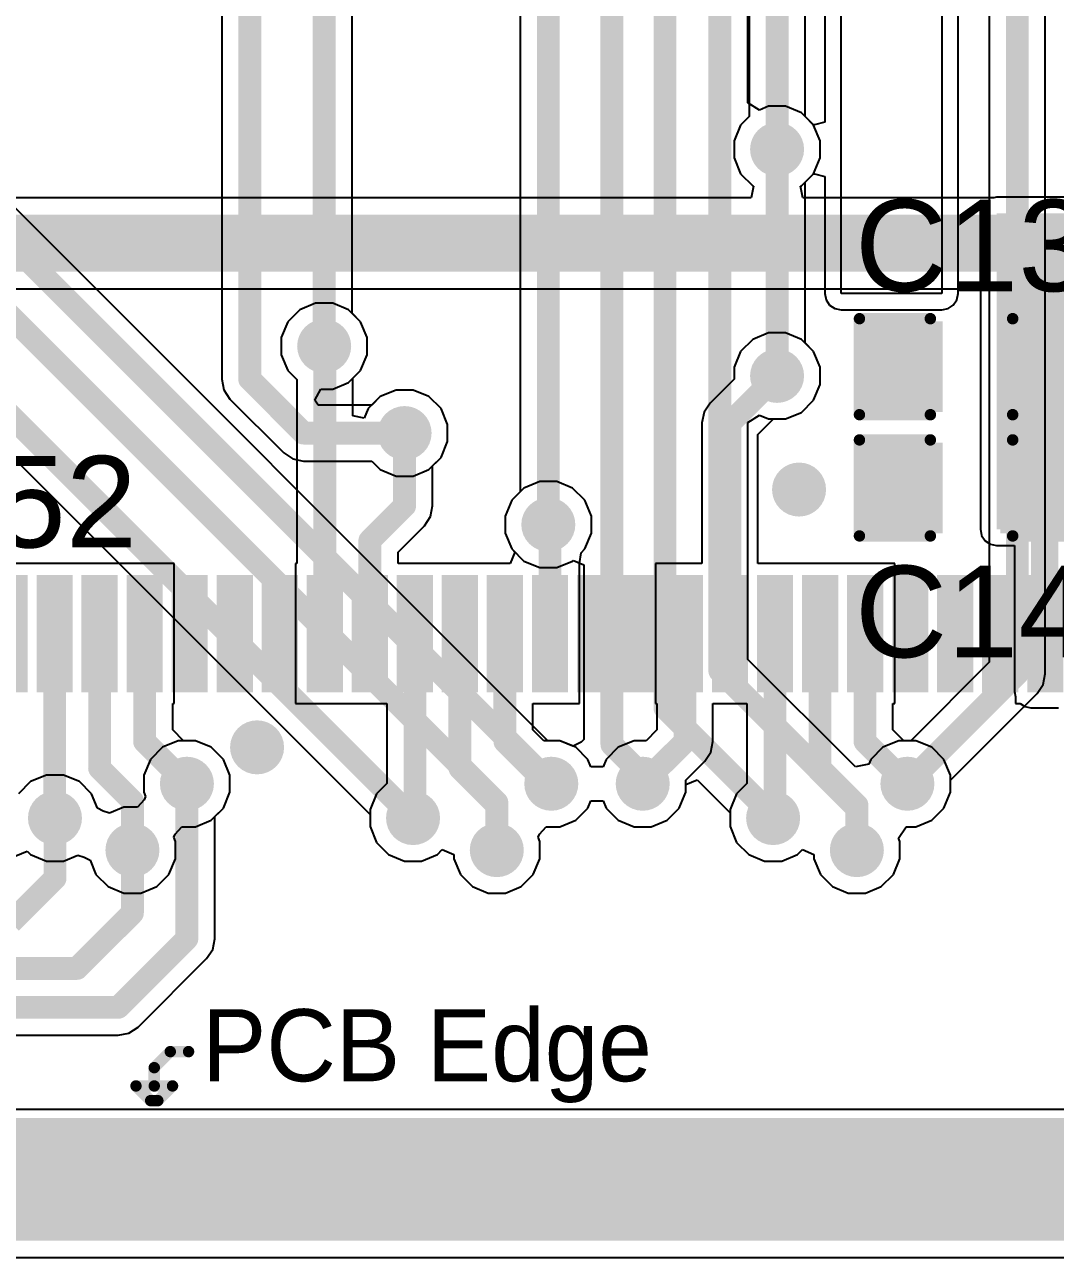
# Model space of a CAD drawing. Header units: millimetres. Extents: x -3 to 175, y -4 to 177.
# Drawn here: x 104.09 to 115.54, y 142.44 to 156.12 of the extents above; entities that cross this region are included whole.
import ezdxf

# ---------------------------------------------------------------- set-up
doc = ezdxf.new("R2010")
doc.units = ezdxf.units.MM
for name, color, linetype in [('BottomLayer', 5, 'Continuous'), ('TopLayer', 1, 'Continuous'), ('TopOverlay', 2, 'Continuous'), ('TopPaste', 8, 'Continuous'), ('TopSolder', 216, 'Continuous'), ('ViaHoleLayer', 16, 'Continuous')]:
    doc.layers.add(name, color=color, linetype=linetype)
doc.styles.add('Arial', font='', dxfattribs={"height": 0.2})
doc.styles.get('Arial').set_extended_font_data('Arial')

# ---------------------------------------------------------------- blocks, each defined once
blk = doc.blocks.new('AFC07_S40ECA_00_4')
at = {"layer": 'TopLayer'}
for points in [[(-2.602, 0.718), (-2.902, 0.718), (-2.902, 1.918), (-2.602, 1.918)], [(-2.103, 0.718), (-2.403, 0.718), (-2.403, 1.918), (-2.103, 1.918)], [(-1.603, 0.718), (-1.903, 0.718), (-1.903, 1.918), (-1.603, 1.918)], [(-1.102, 0.718), (-1.402, 0.718), (-1.402, 1.918), (-1.102, 1.918)], [(-0.602, 0.718), (-0.902, 0.718), (-0.902, 1.918), (-0.602, 1.918)], [(-0.102, 0.718), (-0.402, 0.718), (-0.402, 1.918), (-0.102, 1.918)], [(0.399, 0.718), (0.099, 0.718), (0.099, 1.918), (0.399, 1.918)], [(0.898, 0.718), (0.598, 0.718), (0.598, 1.918), (0.898, 1.918)], [(1.397, 0.718), (1.097, 0.718), (1.097, 1.918), (1.397, 1.918)], [(1.897, 0.718), (1.597, 0.718), (1.597, 1.918), (1.897, 1.918)], [(2.398, 0.718), (2.098, 0.718), (2.098, 1.918), (2.398, 1.918)], [(2.898, 0.718), (2.598, 0.718), (2.598, 1.918), (2.898, 1.918)], [(3.399, 0.718), (3.099, 0.718), (3.099, 1.918), (3.399, 1.918)], [(3.899, 0.718), (3.599, 0.718), (3.599, 1.918), (3.899, 1.918)], [(4.397, 0.718), (4.097, 0.718), (4.097, 1.918), (4.397, 1.918)], [(4.897, 0.718), (4.597, 0.718), (4.597, 1.918), (4.897, 1.918)], [(5.398, 0.718), (5.098, 0.718), (5.098, 1.918), (5.398, 1.918)], [(5.898, 0.718), (5.598, 0.718), (5.598, 1.918), (5.898, 1.918)], [(6.398, 0.718), (6.098, 0.718), (6.098, 1.918), (6.398, 1.918)], [(6.899, 0.718), (6.599, 0.718), (6.599, 1.918), (6.899, 1.918)], [(7.398, 0.718), (7.098, 0.718), (7.098, 1.918), (7.398, 1.918)], [(7.897, 0.718), (7.597, 0.718), (7.597, 1.918), (7.897, 1.918)], [(8.397, 0.718), (8.097, 0.718), (8.097, 1.918), (8.397, 1.918)]]:
    blk.add_hatch(color=1, dxfattribs=at).paths.add_polyline_path(points)
at = {"layer": 'TopPaste'}
for points in [[(-2.602, 0.718), (-2.902, 0.718), (-2.902, 1.918), (-2.602, 1.918)], [(-2.103, 0.718), (-2.403, 0.718), (-2.403, 1.918), (-2.103, 1.918)], [(-1.603, 0.718), (-1.903, 0.718), (-1.903, 1.918), (-1.603, 1.918)], [(-1.102, 0.718), (-1.402, 0.718), (-1.402, 1.918), (-1.102, 1.918)], [(-0.602, 0.718), (-0.902, 0.718), (-0.902, 1.918), (-0.602, 1.918)], [(-0.102, 0.718), (-0.402, 0.718), (-0.402, 1.918), (-0.102, 1.918)], [(0.399, 0.718), (0.099, 0.718), (0.099, 1.918), (0.399, 1.918)], [(0.898, 0.718), (0.598, 0.718), (0.598, 1.918), (0.898, 1.918)], [(1.397, 0.718), (1.097, 0.718), (1.097, 1.918), (1.397, 1.918)], [(1.897, 0.718), (1.597, 0.718), (1.597, 1.918), (1.897, 1.918)], [(2.398, 0.718), (2.098, 0.718), (2.098, 1.918), (2.398, 1.918)], [(2.898, 0.718), (2.598, 0.718), (2.598, 1.918), (2.898, 1.918)], [(3.399, 0.718), (3.099, 0.718), (3.099, 1.918), (3.399, 1.918)], [(3.899, 0.718), (3.599, 0.718), (3.599, 1.918), (3.899, 1.918)], [(4.397, 0.718), (4.097, 0.718), (4.097, 1.918), (4.397, 1.918)], [(4.897, 0.718), (4.597, 0.718), (4.597, 1.918), (4.897, 1.918)], [(5.398, 0.718), (5.098, 0.718), (5.098, 1.918), (5.398, 1.918)], [(5.898, 0.718), (5.598, 0.718), (5.598, 1.918), (5.898, 1.918)], [(6.398, 0.718), (6.098, 0.718), (6.098, 1.918), (6.398, 1.918)], [(6.899, 0.718), (6.599, 0.718), (6.599, 1.918), (6.899, 1.918)], [(7.398, 0.718), (7.098, 0.718), (7.098, 1.918), (7.398, 1.918)], [(7.897, 0.718), (7.597, 0.718), (7.597, 1.918), (7.897, 1.918)], [(8.397, 0.718), (8.097, 0.718), (8.097, 1.918), (8.397, 1.918)]]:
    blk.add_hatch(color=8, dxfattribs=at).paths.add_polyline_path(points)
at = {"layer": 'TopSolder'}
for points in [[(-3.05, 0.667), (-3.452, 0.667), (-3.452, 1.969), (-3.05, 1.969)], [(-2.551, 0.667), (-2.953, 0.667), (-2.953, 1.969), (-2.551, 1.969)], [(-2.052, 0.667), (-2.454, 0.667), (-2.454, 1.969), (-2.052, 1.969)], [(-1.552, 0.667), (-1.953, 0.667), (-1.953, 1.969), (-1.552, 1.969)], [(-1.051, 0.667), (-1.453, 0.667), (-1.453, 1.969), (-1.051, 1.969)], [(-0.551, 0.667), (-0.953, 0.667), (-0.953, 1.969), (-0.551, 1.969)], [(-0.051, 0.667), (-0.452, 0.667), (-0.452, 1.969), (-0.051, 1.969)], [(0.45, 0.667), (0.048, 0.667), (0.048, 1.969), (0.45, 1.969)], [(0.949, 0.667), (0.547, 0.667), (0.547, 1.969), (0.949, 1.969)], [(1.448, 0.667), (1.046, 0.667), (1.046, 1.969), (1.448, 1.969)], [(1.948, 0.667), (1.547, 0.667), (1.547, 1.969), (1.948, 1.969)], [(2.449, 0.667), (2.047, 0.667), (2.047, 1.969), (2.449, 1.969)], [(2.949, 0.667), (2.547, 0.667), (2.547, 1.969), (2.949, 1.969)], [(3.449, 0.667), (3.048, 0.667), (3.048, 1.969), (3.449, 1.969)], [(3.95, 0.667), (3.548, 0.667), (3.548, 1.969), (3.95, 1.969)], [(4.448, 0.667), (4.046, 0.667), (4.046, 1.969), (4.448, 1.969)], [(4.948, 0.667), (4.546, 0.667), (4.546, 1.969), (4.948, 1.969)], [(5.448, 0.667), (5.047, 0.667), (5.047, 1.969), (5.448, 1.969)], [(5.949, 0.667), (5.547, 0.667), (5.547, 1.969), (5.949, 1.969)], [(6.449, 0.667), (6.048, 0.667), (6.048, 1.969), (6.449, 1.969)], [(6.95, 0.667), (6.548, 0.667), (6.548, 1.969), (6.95, 1.969)], [(7.449, 0.667), (7.047, 0.667), (7.047, 1.969), (7.449, 1.969)], [(7.948, 0.667), (7.546, 0.667), (7.546, 1.969), (7.948, 1.969)], [(8.448, 0.667), (8.047, 0.667), (8.047, 1.969), (8.448, 1.969)]]:
    blk.add_hatch(color=216, dxfattribs=at).paths.add_polyline_path(points)
at = {"layer": 'TopOverlay', "const_width": 0.127}
for points in [[(-1.646, -3.501), (-1.468, -3.323)], [(-1.468, -3.323), (-1.265, -3.323)], [(-1.646, -3.704), (-1.646, -3.501)], [(-1.849, -3.704), (-1.686, -3.867)], [(-1.849, -3.704), (-1.646, -3.704)], [(-1.646, -3.704), (-1.442, -3.704)], [(-1.606, -3.867), (-1.442, -3.704)], [(-1.686, -3.867), (-1.606, -3.867)], [(-12.848, -4.123), (12.873, -4.123)]]:
    blk.add_lwpolyline(points, dxfattribs=at)
at = {"layer": 'TopOverlay', "const_width": 0.0635}
for points in [[(-1.499, -3.323, 1), (-1.436, -3.323, 1)], [(-1.499, -3.323, 1), (-1.436, -3.323, 1)], [(-1.296, -3.323, 1), (-1.233, -3.323, 1)], [(-1.677, -3.501, 1), (-1.614, -3.501, 1)], [(-1.677, -3.501, 1), (-1.614, -3.501, 1)], [(-1.88, -3.704, 1), (-1.817, -3.704, 1)], [(-1.88, -3.704, 1), (-1.817, -3.704, 1)], [(-1.677, -3.704, 1), (-1.614, -3.704, 1)], [(-1.677, -3.704, 1), (-1.614, -3.704, 1)], [(-1.677, -3.704, 1), (-1.614, -3.704, 1)], [(-1.474, -3.704, 1), (-1.411, -3.704, 1)], [(-1.474, -3.704, 1), (-1.411, -3.704, 1)], [(-1.717, -3.867, 1), (-1.654, -3.867, 1)], [(-1.717, -3.867, 1), (-1.654, -3.867, 1)], [(-1.637, -3.867, 1), (-1.574, -3.867, 1)], [(-1.637, -3.867, 1), (-1.574, -3.867, 1)]]:
    blk.add_lwpolyline(points, format="xyb", close=True, dxfattribs=at)
at = {"layer": 'TopOverlay'}
blk.add_text('PCB Edge', height=0.8, rotation=360, dxfattribs=at).set_placement((-1.115, -3.652))
blk = doc.blocks.new('C___0603_161')
at = {"layer": 'TopLayer'}
for points in [[(-0.381, 0.445), (-0.381, -0.445), (-1.143, -0.445), (-1.143, 0.445)], [(1.143, 0.445), (1.143, -0.445), (0.381, -0.445), (0.381, 0.445)]]:
    blk.add_hatch(color=1, dxfattribs=at).paths.add_polyline_path(points)
at = {"layer": 'TopPaste'}
for points in [[(-0.381, 0.445), (-0.381, -0.445), (-1.143, -0.445), (-1.143, 0.445)], [(1.143, 0.445), (1.143, -0.445), (0.381, -0.445), (0.381, 0.445)]]:
    blk.add_hatch(color=8, dxfattribs=at).paths.add_polyline_path(points)
at = {"layer": 'TopSolder'}
for points in [[(-0.321, 0.504), (-0.321, -0.504), (-1.203, -0.504), (-1.203, 0.504)], [(1.203, 0.504), (1.203, -0.504), (0.321, -0.504), (0.321, 0.504)]]:
    blk.add_hatch(color=216, dxfattribs=at).paths.add_polyline_path(points)
at = {"layer": 'TopOverlay', "const_width": 0.127}
for points in [[(-1.245, 0.533), (-0.457, 0.533)], [(-1.245, -0.533), (-1.245, 0.533)], [(0.457, 0.533), (1.245, 0.533)], [(1.245, -0.533), (1.245, 0.533)], [(-1.245, -0.533), (-0.457, -0.533)], [(0.457, -0.533), (1.245, -0.533)]]:
    blk.add_lwpolyline(points, dxfattribs=at)
at = {"layer": 'TopOverlay', "const_width": 0.0635}
for points in [[(-1.276, 0.533, 1), (-1.213, 0.533, 1)], [(-1.276, 0.533, 1), (-1.213, 0.533, 1)], [(-0.489, 0.533, 1), (-0.425, 0.533, 1)], [(0.425, 0.533, 1), (0.489, 0.533, 1)], [(1.213, 0.533, 1), (1.276, 0.533, 1)], [(1.213, 0.533, 1), (1.276, 0.533, 1)], [(-1.276, -0.533, 1), (-1.213, -0.533, 1)], [(-1.276, -0.533, 1), (-1.213, -0.533, 1)], [(-0.489, -0.533, 1), (-0.425, -0.533, 1)], [(0.425, -0.533, 1), (0.489, -0.533, 1)], [(1.213, -0.533, 1), (1.276, -0.533, 1)], [(1.213, -0.533, 1), (1.276, -0.533, 1)]]:
    blk.add_lwpolyline(points, format="xyb", close=True, dxfattribs=at)
blk = doc.blocks.new('C___0603_162')
at = {"layer": 'TopLayer'}
for points in [[(-0.381, 0.445), (-0.381, -0.445), (-1.143, -0.445), (-1.143, 0.445)], [(1.143, 0.445), (1.143, -0.445), (0.381, -0.445), (0.381, 0.445)]]:
    blk.add_hatch(color=1, dxfattribs=at).paths.add_polyline_path(points)
at = {"layer": 'TopPaste'}
for points in [[(-0.381, 0.445), (-0.381, -0.445), (-1.143, -0.445), (-1.143, 0.445)], [(1.143, 0.445), (1.143, -0.445), (0.381, -0.445), (0.381, 0.445)]]:
    blk.add_hatch(color=8, dxfattribs=at).paths.add_polyline_path(points)
at = {"layer": 'TopSolder'}
for points in [[(-0.321, 0.504), (-0.321, -0.504), (-1.203, -0.504), (-1.203, 0.504)], [(1.203, 0.504), (1.203, -0.504), (0.321, -0.504), (0.321, 0.504)]]:
    blk.add_hatch(color=216, dxfattribs=at).paths.add_polyline_path(points)
at = {"layer": 'TopOverlay', "const_width": 0.127}
for points in [[(-1.245, 0.533), (-0.457, 0.533)], [(-1.245, -0.533), (-1.245, 0.533)], [(0.457, 0.533), (1.245, 0.533)], [(1.245, -0.533), (1.245, 0.533)], [(-1.245, -0.533), (-0.457, -0.533)], [(0.457, -0.533), (1.245, -0.533)]]:
    blk.add_lwpolyline(points, dxfattribs=at)
at = {"layer": 'TopOverlay', "const_width": 0.0635}
for points in [[(-1.276, 0.533, 1), (-1.213, 0.533, 1)], [(-1.276, 0.533, 1), (-1.213, 0.533, 1)], [(-0.489, 0.533, 1), (-0.425, 0.533, 1)], [(0.425, 0.533, 1), (0.489, 0.533, 1)], [(1.213, 0.533, 1), (1.276, 0.533, 1)], [(1.213, 0.533, 1), (1.276, 0.533, 1)], [(-1.276, -0.533, 1), (-1.213, -0.533, 1)], [(-1.276, -0.533, 1), (-1.213, -0.533, 1)], [(-0.489, -0.533, 1), (-0.425, -0.533, 1)], [(0.425, -0.533, 1), (0.489, -0.533, 1)], [(1.213, -0.533, 1), (1.276, -0.533, 1)], [(1.213, -0.533, 1), (1.276, -0.533, 1)]]:
    blk.add_lwpolyline(points, format="xyb", close=True, dxfattribs=at)

msp = doc.modelspace()

# ---------------------------------------------------------------- hatches: boundary and pattern name
at = {"layer": 'BottomLayer'}
h = msp.add_hatch(color=5, dxfattribs=at)
edge = h.paths.add_edge_path()
edge.add_arc((112.446, 154.737), 0.3, 0, 360)
h = msp.add_hatch(color=5, dxfattribs=at)
edge = h.paths.add_edge_path()
edge.add_arc((113.767, 153.695), 0.3, 0, 360)
h = msp.add_hatch(color=5, dxfattribs=at)
edge = h.paths.add_edge_path()
edge.add_arc((107.417, 152.552), 0.3, 0, 360)
h = msp.add_hatch(color=5, dxfattribs=at)
edge = h.paths.add_edge_path()
edge.add_arc((112.446, 152.222), 0.3, 0, 360)
h = msp.add_hatch(color=5, dxfattribs=at)
edge = h.paths.add_edge_path()
edge.add_arc((108.31, 151.587), 0.3, 0, 360)
h = msp.add_hatch(color=5, dxfattribs=at)
edge = h.paths.add_edge_path()
edge.add_arc((112.69, 150.96), 0.3, 0, 360)
h = msp.add_hatch(color=5, dxfattribs=at)
edge = h.paths.add_edge_path()
edge.add_arc((109.906, 150.571), 0.3, 0, 360)
h = msp.add_hatch(color=5, dxfattribs=at)
edge = h.paths.add_edge_path()
edge.add_arc((106.672, 148.098), 0.3, 0, 360)
h = msp.add_hatch(color=5, dxfattribs=at)
edge = h.paths.add_edge_path()
edge.add_arc((105.893, 147.694), 0.3, 0, 360)
h = msp.add_hatch(color=5, dxfattribs=at)
edge = h.paths.add_edge_path()
edge.add_arc((109.939, 147.694), 0.3, 0, 360)
h = msp.add_hatch(color=5, dxfattribs=at)
edge = h.paths.add_edge_path()
edge.add_arc((110.954, 147.694), 0.3, 0, 360)
h = msp.add_hatch(color=5, dxfattribs=at)
edge = h.paths.add_edge_path()
edge.add_arc((113.893, 147.694), 0.3, 0, 360)
h = msp.add_hatch(color=5, dxfattribs=at)
edge = h.paths.add_edge_path()
edge.add_arc((104.428, 147.313), 0.3, 0, 360)
h = msp.add_hatch(color=5, dxfattribs=at)
edge = h.paths.add_edge_path()
edge.add_arc((108.404, 147.313), 0.3, 0, 360)
h = msp.add_hatch(color=5, dxfattribs=at)
edge = h.paths.add_edge_path()
edge.add_arc((112.402, 147.313), 0.3, 0, 360)
h = msp.add_hatch(color=5, dxfattribs=at)
edge = h.paths.add_edge_path()
edge.add_arc((105.288, 146.957), 0.3, 0, 360)
h = msp.add_hatch(color=5, dxfattribs=at)
edge = h.paths.add_edge_path()
edge.add_arc((109.334, 146.957), 0.3, 0, 360)
h = msp.add_hatch(color=5, dxfattribs=at)
edge = h.paths.add_edge_path()
edge.add_arc((113.332, 146.957), 0.3, 0, 360)
at = {"layer": 'TopLayer'}
h = msp.add_hatch(color=1, dxfattribs=at)
edge = h.paths.add_edge_path()
edge.add_arc((112.446, 154.737), 0.3, 0, 360)
h = msp.add_hatch(color=1, dxfattribs=at)
edge = h.paths.add_edge_path()
edge.add_arc((113.767, 153.695), 0.3, 0, 360)
for points in [[(114.884, 150.52), (115.9, 150.52), (115.9, 154.026), (114.884, 154.026)], [(115.265, 148.717), (115.57, 148.717), (115.57, 152.578), (115.265, 152.578)]]:
    msp.add_hatch(color=1, dxfattribs=at).paths.add_polyline_path(points)
h = msp.add_hatch(color=1, dxfattribs=at)
edge = h.paths.add_edge_path()
edge.add_arc((107.417, 152.552), 0.3, 0, 360)
h = msp.add_hatch(color=1, dxfattribs=at)
edge = h.paths.add_edge_path()
edge.add_arc((112.446, 152.222), 0.3, 0, 360)
h = msp.add_hatch(color=1, dxfattribs=at)
edge = h.paths.add_edge_path()
edge.add_arc((108.31, 151.587), 0.3, 0, 360)
h = msp.add_hatch(color=1, dxfattribs=at)
edge = h.paths.add_edge_path()
edge.add_arc((112.69, 150.96), 0.3, 0, 360)
h = msp.add_hatch(color=1, dxfattribs=at)
edge = h.paths.add_edge_path()
edge.add_arc((109.906, 150.571), 0.3, 0, 360)
h = msp.add_hatch(color=1, dxfattribs=at)
edge = h.paths.add_edge_path()
edge.add_arc((106.672, 148.098), 0.3, 0, 360)
h = msp.add_hatch(color=1, dxfattribs=at)
edge = h.paths.add_edge_path()
edge.add_arc((105.893, 147.694), 0.3, 0, 360)
h = msp.add_hatch(color=1, dxfattribs=at)
edge = h.paths.add_edge_path()
edge.add_arc((109.939, 147.694), 0.3, 0, 360)
h = msp.add_hatch(color=1, dxfattribs=at)
edge = h.paths.add_edge_path()
edge.add_arc((110.954, 147.694), 0.3, 0, 360)
h = msp.add_hatch(color=1, dxfattribs=at)
edge = h.paths.add_edge_path()
edge.add_arc((113.893, 147.694), 0.3, 0, 360)
h = msp.add_hatch(color=1, dxfattribs=at)
edge = h.paths.add_edge_path()
edge.add_arc((104.428, 147.313), 0.3, 0, 360)
h = msp.add_hatch(color=1, dxfattribs=at)
edge = h.paths.add_edge_path()
edge.add_arc((108.404, 147.313), 0.3, 0, 360)
h = msp.add_hatch(color=1, dxfattribs=at)
edge = h.paths.add_edge_path()
edge.add_arc((112.402, 147.313), 0.3, 0, 360)
h = msp.add_hatch(color=1, dxfattribs=at)
edge = h.paths.add_edge_path()
edge.add_arc((105.288, 146.957), 0.3, 0, 360)
h = msp.add_hatch(color=1, dxfattribs=at)
edge = h.paths.add_edge_path()
edge.add_arc((109.334, 146.957), 0.3, 0, 360)
h = msp.add_hatch(color=1, dxfattribs=at)
edge = h.paths.add_edge_path()
edge.add_arc((113.332, 146.957), 0.3, 0, 360)
at = {"layer": 'ViaHoleLayer'}
h = msp.add_hatch(color=16, dxfattribs=at)
edge = h.paths.add_edge_path()
edge.add_arc((112.446, 154.737), 0.15, 0, 360)
h = msp.add_hatch(color=16, dxfattribs=at)
edge = h.paths.add_edge_path()
edge.add_arc((113.767, 153.695), 0.15, 0, 360)
h = msp.add_hatch(color=16, dxfattribs=at)
edge = h.paths.add_edge_path()
edge.add_arc((107.417, 152.552), 0.15, 0, 360)
h = msp.add_hatch(color=16, dxfattribs=at)
edge = h.paths.add_edge_path()
edge.add_arc((112.446, 152.222), 0.15, 0, 360)
h = msp.add_hatch(color=16, dxfattribs=at)
edge = h.paths.add_edge_path()
edge.add_arc((108.31, 151.587), 0.15, 0, 360)
h = msp.add_hatch(color=16, dxfattribs=at)
edge = h.paths.add_edge_path()
edge.add_arc((112.69, 150.96), 0.15, 0, 360)
h = msp.add_hatch(color=16, dxfattribs=at)
edge = h.paths.add_edge_path()
edge.add_arc((109.906, 150.571), 0.15, 0, 360)
h = msp.add_hatch(color=16, dxfattribs=at)
edge = h.paths.add_edge_path()
edge.add_arc((106.672, 148.098), 0.15, 0, 360)
h = msp.add_hatch(color=16, dxfattribs=at)
edge = h.paths.add_edge_path()
edge.add_arc((105.893, 147.694), 0.15, 0, 360)
h = msp.add_hatch(color=16, dxfattribs=at)
edge = h.paths.add_edge_path()
edge.add_arc((109.939, 147.694), 0.15, 0, 360)
h = msp.add_hatch(color=16, dxfattribs=at)
edge = h.paths.add_edge_path()
edge.add_arc((110.954, 147.694), 0.15, 0, 360)
h = msp.add_hatch(color=16, dxfattribs=at)
edge = h.paths.add_edge_path()
edge.add_arc((113.893, 147.694), 0.15, 0, 360)
h = msp.add_hatch(color=16, dxfattribs=at)
edge = h.paths.add_edge_path()
edge.add_arc((104.428, 147.313), 0.15, 0, 360)
h = msp.add_hatch(color=16, dxfattribs=at)
edge = h.paths.add_edge_path()
edge.add_arc((108.404, 147.313), 0.15, 0, 360)
h = msp.add_hatch(color=16, dxfattribs=at)
edge = h.paths.add_edge_path()
edge.add_arc((112.402, 147.313), 0.15, 0, 360)
h = msp.add_hatch(color=16, dxfattribs=at)
edge = h.paths.add_edge_path()
edge.add_arc((105.288, 146.957), 0.15, 0, 360)
h = msp.add_hatch(color=16, dxfattribs=at)
edge = h.paths.add_edge_path()
edge.add_arc((109.334, 146.957), 0.15, 0, 360)
h = msp.add_hatch(color=16, dxfattribs=at)
edge = h.paths.add_edge_path()
edge.add_arc((113.332, 146.957), 0.15, 0, 360)

# ---------------------------------------------------------------- linework, layer by layer
at = {"layer": 'BottomLayer'}
for p, q in [((114.275, 174.092), (114.275, 153.137)), ((114.456, 153.137), (114.456, 174.092)), ((113.157, 153.137), (113.157, 172.364)), ((112.976, 172.183), (112.976, 155.038)), ((112.122, 155.254), (112.122, 165.1)), ((107.727, 152.917), (107.727, 163.846)), ((114.802, 163.008), (114.802, 149.043)), ((115.424, 148.914), (115.424, 163.008)), ((106.28, 162.919), (106.28, 152.185)), ((109.595, 156.658), (109.595, 150.936)), ((109.901, 148.171), (102.176, 155.896)), ((112.249, 155.172), (112.122, 155.254)), ((112.351, 155.215), (112.249, 155.172)), ((112.541, 155.215), (112.351, 155.215)), ((112.716, 155.142), (112.541, 155.215)), ((112.849, 155.01), (112.716, 155.142)), ((112.861, 155.01), (112.849, 155.01)), ((112.976, 155.038), (112.861, 155.01)), ((112.757, 154.372), (112.849, 154.464)), ((112.757, 152.587), (112.757, 154.372)), ((112.849, 154.464), (112.861, 154.464)), ((112.861, 154.464), (112.976, 154.436)), ((112.976, 154.436), (112.976, 153.137)), ((101.13, 154.147), (107.926, 147.351)), ((112.976, 153.137), (112.99, 153.067)), ((114.275, 153.137), (113.157, 153.137)), ((114.442, 153.067), (114.456, 153.137)), ((112.99, 153.067), (113.029, 153.008)), ((113.029, 153.008), (113.088, 152.969)), ((114.344, 152.969), (114.403, 153.008)), ((114.403, 153.008), (114.442, 153.067)), ((107.822, 152.823), (107.727, 152.917)), ((113.088, 152.969), (113.157, 152.955)), ((113.157, 152.955), (114.275, 152.955)), ((114.275, 152.955), (114.344, 152.969)), ((107.894, 152.647), (107.822, 152.823)), ((107.894, 152.457), (107.894, 152.647)), ((107.822, 152.282), (107.894, 152.457)), ((112.851, 152.493), (112.757, 152.587)), ((112.924, 152.317), (112.851, 152.493)), ((112.924, 152.127), (112.924, 152.317)), ((106.28, 152.185), (106.303, 152.066)), ((107.687, 152.147), (107.822, 152.282)), ((106.303, 152.066), (106.371, 151.965)), ((107.313, 151.951), (107.38, 152.075)), ((107.38, 152.075), (107.512, 152.075)), ((107.512, 152.075), (107.687, 152.147)), ((108.215, 152.065), (108.04, 151.992)), ((108.405, 152.065), (108.215, 152.065)), ((108.581, 151.992), (108.405, 152.065)), ((112.851, 151.952), (112.924, 152.127)), ((106.371, 151.965), (106.968, 151.367)), ((107.352, 151.898), (107.313, 151.951)), ((108.04, 151.992), (107.945, 151.898)), ((108.715, 151.858), (108.581, 151.992)), ((112.716, 151.817), (112.851, 151.952)), ((107.945, 151.898), (107.352, 151.898)), ((108.788, 151.682), (108.715, 151.858)), ((112.122, 151.705), (112.249, 151.787)), ((112.249, 151.787), (112.351, 151.744)), ((112.541, 151.744), (112.716, 151.817)), ((108.788, 151.492), (108.788, 151.682)), ((112.122, 149.074), (112.122, 151.705)), ((112.351, 151.744), (112.541, 151.744)), ((106.968, 151.367), (107.069, 151.3)), ((108.715, 151.317), (108.788, 151.492)), ((107.069, 151.3), (107.188, 151.276)), ((107.188, 151.276), (107.945, 151.276)), ((107.945, 151.276), (108.04, 151.182)), ((108.581, 151.182), (108.715, 151.317)), ((108.04, 151.182), (108.215, 151.109)), ((108.215, 151.109), (108.405, 151.109)), ((108.405, 151.109), (108.581, 151.182)), ((109.501, 150.842), (109.428, 150.666)), ((109.595, 150.936), (109.501, 150.842)), ((109.428, 150.666), (109.428, 150.476)), ((109.428, 150.476), (109.501, 150.301)), ((109.501, 150.301), (109.635, 150.166)), ((109.635, 150.166), (109.811, 150.093)), ((110.001, 150.093), (110.176, 150.166)), ((110.176, 150.166), (110.184, 150.174)), ((110.184, 150.174), (110.301, 150.125)), ((110.301, 150.125), (110.301, 148.187)), ((109.811, 150.093), (110.001, 150.093)), ((113.315, 147.881), (112.122, 149.074)), ((114.802, 149.043), (113.931, 148.171)), ((115.4, 148.795), (115.424, 148.914)), ((115.333, 148.694), (115.4, 148.795)), ((114.37, 147.732), (115.333, 148.694)), ((105.622, 148.099), (105.487, 147.964)), ((105.797, 148.171), (105.622, 148.099)), ((105.988, 148.171), (105.797, 148.171)), ((106.163, 148.099), (105.988, 148.171)), ((106.298, 147.964), (106.163, 148.099)), ((110.034, 148.171), (109.901, 148.171)), ((110.178, 148.112), (110.034, 148.171)), ((110.188, 148.113), (110.178, 148.112)), ((110.27, 148.156), (110.188, 148.113)), ((110.301, 148.187), (110.27, 148.156)), ((113.622, 148.099), (113.487, 147.964)), ((113.797, 148.171), (113.622, 148.099)), ((113.931, 148.171), (113.797, 148.171)), ((105.487, 147.964), (105.415, 147.789)), ((106.37, 147.789), (106.298, 147.964)), ((113.487, 147.964), (113.465, 147.91)), ((113.465, 147.91), (113.315, 147.881)), ((104.158, 147.718), (104.023, 147.583)), ((104.333, 147.79), (104.158, 147.718)), ((104.524, 147.79), (104.333, 147.79)), ((104.699, 147.718), (104.524, 147.79)), ((104.834, 147.583), (104.699, 147.718)), ((105.415, 147.789), (105.415, 147.599)), ((106.37, 147.599), (106.37, 147.789)), ((111.432, 147.684), (111.559, 147.737)), ((111.432, 147.599), (111.432, 147.684)), ((111.559, 147.737), (111.924, 147.372)), ((114.37, 147.599), (114.37, 147.732)), ((104.899, 147.424), (104.834, 147.583)), ((105.415, 147.599), (105.435, 147.551)), ((105.435, 147.551), (105.419, 147.515)), ((106.298, 147.423), (106.37, 147.599)), ((111.359, 147.423), (111.432, 147.599)), ((114.298, 147.423), (114.37, 147.599)), ((104.964, 147.39), (104.899, 147.424)), ((105.033, 147.369), (104.964, 147.39)), ((105.193, 147.435), (105.033, 147.369)), ((105.345, 147.435), (105.193, 147.435)), ((105.419, 147.515), (105.345, 147.435)), ((106.203, 147.329), (106.298, 147.423)), ((110.21, 147.289), (110.344, 147.423)), ((110.344, 147.423), (110.378, 147.504)), ((110.378, 147.504), (110.515, 147.504)), ((110.515, 147.504), (110.549, 147.423)), ((110.549, 147.423), (110.683, 147.289)), ((111.224, 147.289), (111.359, 147.423)), ((114.163, 147.289), (114.298, 147.423)), ((106.203, 145.974), (106.203, 147.329)), ((107.926, 147.351), (107.926, 147.218)), ((110.034, 147.216), (110.21, 147.289)), ((110.683, 147.289), (110.859, 147.216)), ((111.049, 147.216), (111.224, 147.289)), ((111.924, 147.372), (111.924, 147.218)), ((113.988, 147.216), (114.163, 147.289)), ((107.926, 147.218), (107.999, 147.042)), ((109.792, 147.1), (109.808, 147.136)), ((109.808, 147.136), (109.882, 147.216)), ((109.882, 147.216), (110.034, 147.216)), ((110.859, 147.216), (111.049, 147.216)), ((111.924, 147.218), (111.996, 147.042)), ((113.794, 147.09), (113.88, 147.216)), ((113.88, 147.216), (113.988, 147.216)), ((107.999, 147.042), (108.133, 146.908)), ((109.812, 147.052), (109.792, 147.1)), ((109.812, 146.862), (109.812, 147.052)), ((111.996, 147.042), (112.131, 146.908)), ((113.81, 147.052), (113.794, 147.09)), ((113.81, 146.862), (113.81, 147.052)), ((108.133, 146.908), (108.309, 146.835)), ((108.499, 146.835), (108.674, 146.908)), ((108.674, 146.908), (108.729, 146.963)), ((108.729, 146.963), (108.856, 146.91)), ((108.856, 146.91), (108.856, 146.862)), ((108.856, 146.862), (108.929, 146.686)), ((109.739, 146.686), (109.812, 146.862)), ((112.131, 146.908), (112.307, 146.835)), ((112.497, 146.835), (112.672, 146.908)), ((112.672, 146.908), (112.727, 146.963)), ((112.727, 146.963), (112.854, 146.91)), ((112.854, 146.91), (112.854, 146.862)), ((112.854, 146.862), (112.927, 146.686)), ((113.737, 146.686), (113.81, 146.862)), ((108.309, 146.835), (108.499, 146.835)), ((112.307, 146.835), (112.497, 146.835)), ((108.929, 146.686), (109.064, 146.552)), ((109.605, 146.552), (109.739, 146.686)), ((112.927, 146.686), (113.062, 146.552)), ((113.603, 146.552), (113.737, 146.686)), ((109.064, 146.552), (109.239, 146.479)), ((109.239, 146.479), (109.429, 146.479)), ((109.429, 146.479), (109.605, 146.552)), ((113.062, 146.552), (113.237, 146.479)), ((113.237, 146.479), (113.427, 146.479)), ((113.427, 146.479), (113.603, 146.552)), ((106.18, 145.855), (106.203, 145.974)), ((105.35, 144.992), (106.112, 145.754)), ((106.112, 145.754), (106.18, 145.855)), ((105.131, 144.901), (105.25, 144.925)), ((105.25, 144.925), (105.35, 144.992)), ((88.697, 144.901), (105.131, 144.901)), ((128.743, 144.076), (88.173, 144.076)), ((87.833, 142.436), (129.083, 142.436))]:
    msp.add_line(p, q, dxfattribs=at)
for points, const_width in [([(111.811, 148.946), (111.811, 165.1)], 0.254), ([(111.201, 148.534), (111.201, 164.76)], 0.254), ([(107.417, 152.552), (107.417, 164.211)], 0.254), ([(110.612, 148.129), (110.612, 163.911)], 0.254), ([(106.591, 152.185), (106.591, 163.297)], 0.254), ([(115.113, 148.914), (115.113, 163.373)], 0.254), ([(109.906, 150.571), (109.906, 157.023)], 0.254), ([(101.956, 155.677), (109.939, 147.694)], 0.254), ([(101.752, 155.067), (109.334, 147.485)], 0.254), ([(112.446, 152.222), (112.446, 154.737)], 0.254), ([(101.259, 154.457), (108.404, 147.313)], 0.254), ([(106.591, 152.185), (107.188, 151.587)], 0.254), ([(107.188, 151.587), (108.31, 151.587)], 0.254), ([(111.811, 148.946), (113.332, 147.424)], 0.254), ([(113.893, 147.694), (115.113, 148.914)], 0.254), ([(111.201, 148.534), (112.412, 147.323)], 0.254), ([(110.612, 148.129), (110.954, 147.787)], 0.254), ([(105.893, 145.974), (105.893, 147.694)], 0.254), ([(110.954, 147.694), (110.954, 147.787)], 0.254), ([(109.334, 146.957), (109.334, 147.485)], 0.254), ([(113.332, 146.957), (113.332, 147.424)], 0.254), ([(104.428, 146.643), (104.428, 147.313)], 0.254), ([(105.288, 146.258), (105.288, 146.957)], 0.254), ([(103.937, 146.152), (104.428, 146.643)], 0.254), ([(104.673, 145.644), (105.288, 146.258)], 0.254), ([(105.131, 145.212), (105.893, 145.974)], 0.254), ([(88.876, 145.644), (104.673, 145.644)], 0.254), ([(88.697, 145.212), (105.131, 145.212)], 0.254), ([(87.833, 143.256), (129.083, 143.256)], 1.27)]:
    msp.add_lwpolyline(points, dxfattribs=dict(at, const_width=const_width))
at = {"layer": 'BottomLayer', "const_width": 0.127}
for points in [[(112.382, 154.737, 1), (112.509, 154.737, 1)], [(107.353, 152.552, 1), (107.48, 152.552, 1)], [(112.382, 152.222, 1), (112.509, 152.222, 1)], [(106.527, 152.185, 1), (106.654, 152.185, 1)], [(106.527, 152.185, 1), (106.654, 152.185, 1)], [(107.124, 151.587, 1), (107.251, 151.587, 1)], [(107.124, 151.587, 1), (107.251, 151.587, 1)], [(108.247, 151.587, 1), (108.374, 151.587, 1)], [(109.842, 150.571, 1), (109.969, 150.571, 1)], [(111.747, 148.946, 1), (111.874, 148.946, 1)], [(111.747, 148.946, 1), (111.874, 148.946, 1)], [(115.049, 148.914, 1), (115.176, 148.914, 1)], [(115.049, 148.914, 1), (115.176, 148.914, 1)], [(111.138, 148.534, 1), (111.265, 148.534, 1)], [(111.138, 148.534, 1), (111.265, 148.534, 1)], [(110.549, 148.129, 1), (110.676, 148.129, 1)], [(110.549, 148.129, 1), (110.676, 148.129, 1)], [(105.829, 147.694, 1), (105.956, 147.694, 1)], [(109.876, 147.694, 1), (110.003, 147.694, 1)], [(110.89, 147.787, 1), (111.017, 147.787, 1)], [(110.89, 147.787, 1), (111.017, 147.787, 1)], [(110.89, 147.694, 1), (111.017, 147.694, 1)], [(113.829, 147.694, 1), (113.956, 147.694, 1)], [(109.271, 147.485, 1), (109.398, 147.485, 1)], [(109.271, 147.485, 1), (109.398, 147.485, 1)], [(113.269, 147.424, 1), (113.396, 147.424, 1)], [(113.269, 147.424, 1), (113.396, 147.424, 1)], [(104.365, 147.313, 1), (104.492, 147.313, 1)], [(108.34, 147.313, 1), (108.467, 147.313, 1)], [(112.349, 147.323, 1), (112.476, 147.323, 1)], [(105.224, 146.957, 1), (105.351, 146.957, 1)], [(109.271, 146.957, 1), (109.398, 146.957, 1)], [(113.269, 146.957, 1), (113.396, 146.957, 1)], [(104.365, 146.643, 1), (104.492, 146.643, 1)], [(104.365, 146.643, 1), (104.492, 146.643, 1)], [(105.224, 146.258, 1), (105.351, 146.258, 1)], [(105.224, 146.258, 1), (105.351, 146.258, 1)], [(105.829, 145.974, 1), (105.956, 145.974, 1)], [(105.829, 145.974, 1), (105.956, 145.974, 1)], [(104.61, 145.644, 1), (104.737, 145.644, 1)], [(104.61, 145.644, 1), (104.737, 145.644, 1)], [(105.067, 145.212, 1), (105.194, 145.212, 1)], [(105.067, 145.212, 1), (105.194, 145.212, 1)]]:
    msp.add_lwpolyline(points, format="xyb", close=True, dxfattribs=at)
at = {"layer": 'TopLayer'}
for p, q in [((112.135, 157.656), (112.135, 155.102)), ((112.757, 155.102), (112.757, 157.785)), ((112.135, 155.102), (112.041, 155.007)), ((112.851, 155.007), (112.757, 155.102)), ((112.041, 155.007), (111.968, 154.832)), ((112.924, 154.832), (112.851, 155.007)), ((111.968, 154.832), (111.968, 154.642)), ((112.924, 154.642), (112.924, 154.832)), ((111.968, 154.642), (112.041, 154.466)), ((112.851, 154.466), (112.924, 154.642)), ((112.041, 154.466), (112.175, 154.332)), ((112.716, 154.332), (112.851, 154.466)), ((112.186, 154.327), (112.16, 154.2)), ((112.175, 154.332), (112.186, 154.327)), ((112.706, 154.327), (112.716, 154.332)), ((112.731, 154.2), (112.706, 154.327)), ((112.16, 154.2), (102.489, 154.2)), ((114.852, 154.2), (112.731, 154.2)), ((114.884, 154.207), (114.852, 154.2)), ((115.9, 154.207), (114.884, 154.207)), ((102.698, 153.19), (114.703, 153.19)), ((114.703, 153.19), (114.703, 150.52)), ((107.322, 153.03), (107.146, 152.957)), ((107.512, 153.03), (107.322, 153.03)), ((107.687, 152.957), (107.512, 153.03)), ((107.146, 152.957), (107.012, 152.823)), ((107.822, 152.823), (107.687, 152.957)), ((107.012, 152.823), (106.939, 152.647)), ((107.894, 152.647), (107.822, 152.823)), ((106.939, 152.647), (106.939, 152.457)), ((107.894, 152.457), (107.894, 152.647)), ((112.175, 152.627), (112.041, 152.493)), ((112.351, 152.7), (112.175, 152.627)), ((112.541, 152.7), (112.351, 152.7)), ((112.716, 152.627), (112.541, 152.7)), ((112.851, 152.493), (112.716, 152.627)), ((106.939, 152.457), (107.012, 152.282)), ((107.822, 152.282), (107.894, 152.457)), ((112.041, 152.493), (111.968, 152.317)), ((112.924, 152.317), (112.851, 152.493)), ((111.968, 152.317), (111.968, 152.184)), ((112.924, 152.127), (112.924, 152.317)), ((107.012, 152.282), (107.114, 152.18)), ((107.114, 152.18), (107.114, 150.139)), ((107.735, 152.195), (107.822, 152.282)), ((107.735, 151.779), (107.735, 152.195)), ((111.968, 152.184), (111.703, 151.919)), ((108.215, 152.065), (108.04, 151.992)), ((108.405, 152.065), (108.215, 152.065)), ((108.581, 151.992), (108.405, 152.065)), ((112.851, 151.952), (112.924, 152.127)), ((108.04, 151.992), (107.905, 151.858)), ((108.715, 151.858), (108.581, 151.992)), ((111.703, 151.919), (111.635, 151.818)), ((112.716, 151.817), (112.851, 151.952)), ((107.862, 151.754), (107.735, 151.779)), ((107.905, 151.858), (107.862, 151.754)), ((108.788, 151.682), (108.715, 151.858)), ((111.635, 151.818), (111.612, 151.699)), ((112.541, 151.744), (112.716, 151.817)), ((108.788, 151.492), (108.788, 151.682)), ((111.612, 151.699), (111.612, 150.139)), ((112.233, 151.57), (112.407, 151.744)), ((112.407, 151.744), (112.541, 151.744)), ((112.233, 150.139), (112.233, 151.57)), ((108.715, 151.317), (108.788, 151.492)), ((108.621, 151.222), (108.715, 151.317)), ((108.621, 150.779), (108.621, 151.222)), ((109.635, 150.976), (109.501, 150.842)), ((109.811, 151.049), (109.635, 150.976)), ((110.001, 151.049), (109.811, 151.049)), ((110.176, 150.976), (110.001, 151.049)), ((110.311, 150.842), (110.176, 150.976)), ((109.501, 150.842), (109.428, 150.666)), ((110.384, 150.666), (110.311, 150.842)), ((108.598, 150.66), (108.621, 150.779)), ((108.237, 150.266), (108.53, 150.559)), ((108.53, 150.559), (108.598, 150.66)), ((109.428, 150.666), (109.428, 150.476)), ((110.384, 150.476), (110.384, 150.666)), ((109.428, 150.476), (109.501, 150.301)), ((110.311, 150.301), (110.384, 150.476)), ((114.703, 150.52), (114.717, 150.451)), ((114.717, 150.451), (114.756, 150.392)), ((108.239, 150.139), (108.237, 150.266)), ((109.535, 150.266), (109.483, 150.139)), ((109.501, 150.301), (109.535, 150.266)), ((110.269, 150.259), (110.311, 150.301)), ((114.756, 150.392), (114.808, 150.357)), ((114.808, 150.357), (114.808, 150.355)), ((114.808, 150.355), (114.811, 150.355)), ((114.811, 150.355), (114.815, 150.353)), ((114.815, 150.353), (114.884, 150.339)), ((114.884, 150.339), (115.084, 150.339)), ((115.084, 150.339), (115.084, 148.717)), ((105.751, 150.139), (103.096, 150.139)), ((105.751, 148.584), (105.751, 150.139)), ((107.114, 150.139), (107.097, 150.139)), ((107.097, 150.139), (107.097, 148.584)), ((109.483, 150.139), (108.239, 150.139)), ((110.252, 150.139), (110.269, 150.259)), ((110.252, 148.584), (110.252, 150.139)), ((110.252, 150.139), (110.252, 150.139)), ((110.252, 150.139), (110.252, 150.139)), ((111.612, 150.139), (111.095, 150.139)), ((111.095, 150.139), (111.095, 148.584)), ((113.752, 150.139), (112.233, 150.139)), ((113.752, 148.584), (113.752, 150.139)), ((115.084, 148.717), (115.095, 148.66)), ((115.095, 148.66), (115.095, 148.584)), ((105.735, 148.291), (105.735, 148.584)), ((105.735, 148.584), (105.751, 148.584)), ((107.097, 148.584), (108.114, 148.584)), ((108.114, 148.584), (108.114, 147.698)), ((109.735, 148.291), (109.735, 148.584)), ((109.735, 148.584), (110.252, 148.584)), ((111.095, 148.584), (111.112, 148.584)), ((111.112, 148.584), (111.112, 148.291)), ((111.733, 148.162), (111.733, 148.584)), ((111.733, 148.584), (112.112, 148.584)), ((112.112, 148.584), (112.112, 147.698)), ((113.733, 148.291), (113.733, 148.584)), ((113.733, 148.584), (113.752, 148.584)), ((115.095, 148.584), (115.145, 148.584)), ((115.145, 148.584), (115.196, 148.55)), ((115.196, 148.55), (115.265, 148.536)), ((115.265, 148.536), (115.57, 148.536)), ((105.854, 148.171), (105.735, 148.291)), ((109.855, 148.171), (109.735, 148.291)), ((111.112, 148.291), (110.992, 148.171)), ((113.853, 148.171), (113.733, 148.291)), ((105.988, 148.171), (105.854, 148.171)), ((106.163, 148.099), (105.988, 148.171)), ((106.298, 147.964), (106.163, 148.099)), ((110.034, 148.171), (109.855, 148.171)), ((110.21, 148.099), (110.034, 148.171)), ((110.344, 147.964), (110.21, 148.099)), ((110.683, 148.099), (110.549, 147.964)), ((110.859, 148.171), (110.683, 148.099)), ((110.992, 148.171), (110.859, 148.171)), ((111.71, 148.043), (111.733, 148.162)), ((113.988, 148.171), (113.853, 148.171)), ((114.163, 148.099), (113.988, 148.171)), ((114.298, 147.964), (114.163, 148.099)), ((106.37, 147.789), (106.298, 147.964)), ((110.378, 147.883), (110.344, 147.964)), ((110.549, 147.964), (110.515, 147.883)), ((111.432, 147.732), (111.642, 147.943)), ((111.642, 147.943), (111.71, 148.043)), ((114.37, 147.789), (114.298, 147.964)), ((110.515, 147.883), (110.378, 147.883)), ((106.37, 147.599), (106.37, 147.789)), ((108.114, 147.698), (107.999, 147.583)), ((111.432, 147.599), (111.432, 147.732)), ((112.112, 147.698), (111.996, 147.583)), ((114.37, 147.599), (114.37, 147.789)), ((106.298, 147.423), (106.37, 147.599)), ((107.999, 147.583), (107.926, 147.408)), ((111.359, 147.423), (111.432, 147.599)), ((111.996, 147.583), (111.924, 147.408)), ((114.298, 147.423), (114.37, 147.599)), ((106.163, 147.289), (106.298, 147.423)), ((107.926, 147.408), (107.926, 147.218)), ((110.21, 147.289), (110.344, 147.423)), ((110.344, 147.423), (110.378, 147.504)), ((110.378, 147.504), (110.515, 147.504)), ((110.515, 147.504), (110.549, 147.423)), ((110.549, 147.423), (110.683, 147.289)), ((111.224, 147.289), (111.359, 147.423)), ((111.924, 147.408), (111.924, 147.218)), ((114.163, 147.289), (114.298, 147.423)), ((105.988, 147.216), (106.163, 147.289)), ((110.034, 147.216), (110.21, 147.289)), ((110.683, 147.289), (110.859, 147.216)), ((111.049, 147.216), (111.224, 147.289)), ((113.988, 147.216), (114.163, 147.289)), ((105.746, 147.1), (105.762, 147.136)), ((105.762, 147.136), (105.835, 147.216)), ((105.835, 147.216), (105.988, 147.216)), ((107.926, 147.218), (107.999, 147.042)), ((109.792, 147.1), (109.808, 147.136)), ((109.808, 147.136), (109.882, 147.216)), ((109.882, 147.216), (110.034, 147.216)), ((110.859, 147.216), (111.049, 147.216)), ((111.924, 147.218), (111.996, 147.042)), ((113.794, 147.09), (113.88, 147.216)), ((113.88, 147.216), (113.988, 147.216)), ((105.766, 147.052), (105.746, 147.1)), ((105.766, 146.862), (105.766, 147.052)), ((107.999, 147.042), (108.133, 146.908)), ((109.812, 147.052), (109.792, 147.1)), ((109.812, 146.862), (109.812, 147.052)), ((111.996, 147.042), (112.131, 146.908)), ((113.81, 147.052), (113.794, 147.09)), ((113.81, 146.862), (113.81, 147.052)), ((103.992, 146.894), (104.119, 146.946)), ((104.119, 146.946), (104.158, 146.908)), ((104.158, 146.908), (104.333, 146.835)), ((104.524, 146.835), (104.683, 146.901)), ((104.683, 146.901), (104.752, 146.88)), ((104.752, 146.88), (104.817, 146.846)), ((104.817, 146.846), (104.883, 146.686)), ((105.693, 146.686), (105.766, 146.862)), ((108.133, 146.908), (108.309, 146.835)), ((108.499, 146.835), (108.674, 146.908)), ((108.674, 146.908), (108.729, 146.963)), ((108.729, 146.963), (108.856, 146.91)), ((108.856, 146.91), (108.856, 146.862)), ((108.856, 146.862), (108.929, 146.686)), ((109.739, 146.686), (109.812, 146.862)), ((112.131, 146.908), (112.307, 146.835)), ((112.497, 146.835), (112.672, 146.908)), ((112.672, 146.908), (112.727, 146.963)), ((112.727, 146.963), (112.854, 146.91)), ((112.854, 146.91), (112.854, 146.862)), ((112.854, 146.862), (112.927, 146.686)), ((113.737, 146.686), (113.81, 146.862)), ((104.333, 146.835), (104.524, 146.835)), ((108.309, 146.835), (108.499, 146.835)), ((112.307, 146.835), (112.497, 146.835)), ((104.883, 146.686), (105.017, 146.552)), ((105.558, 146.552), (105.693, 146.686)), ((108.929, 146.686), (109.064, 146.552)), ((109.605, 146.552), (109.739, 146.686)), ((112.927, 146.686), (113.062, 146.552)), ((113.603, 146.552), (113.737, 146.686)), ((105.017, 146.552), (105.193, 146.479)), ((105.193, 146.479), (105.383, 146.479)), ((105.383, 146.479), (105.558, 146.552)), ((109.064, 146.552), (109.239, 146.479)), ((109.239, 146.479), (109.429, 146.479)), ((109.429, 146.479), (109.605, 146.552)), ((113.062, 146.552), (113.237, 146.479)), ((113.237, 146.479), (113.427, 146.479)), ((113.427, 146.479), (113.603, 146.552))]:
    msp.add_line(p, q, dxfattribs=at)
for points, const_width in [([(112.446, 154.737), (112.446, 157.785)], 0.254), ([(102.489, 153.695), (115.202, 153.695)], 0.635), ([(115.202, 153.695), (115.545, 153.695)], 0.635), ([(107.425, 149.361), (107.425, 152.552)], 0.254), ([(111.922, 151.699), (112.446, 152.222)], 0.254), ([(111.922, 149.361), (111.922, 151.699)], 0.254), ([(108.31, 150.779), (108.31, 151.587)], 0.254), ([(107.924, 150.393), (108.31, 150.779)], 0.254), ([(109.906, 150.571), (109.924, 150.553)], 0.254), ([(109.924, 149.361), (109.924, 150.553)], 0.254), ([(107.924, 149.361), (107.924, 150.393)], 0.254), ([(104.424, 147.334), (104.424, 149.361)], 0.254), ([(104.924, 147.867), (104.924, 149.361)], 0.254), ([(105.424, 148.162), (105.424, 149.361)], 0.254), ([(108.425, 147.334), (108.425, 149.361)], 0.254), ([(108.924, 147.867), (108.924, 149.361)], 0.254), ([(109.424, 148.162), (109.424, 149.361)], 0.254), ([(111.423, 148.162), (111.423, 149.361)], 0.254), ([(112.423, 147.334), (112.423, 149.361)], 0.254), ([(112.922, 147.867), (112.922, 149.361)], 0.254), ([(113.422, 148.162), (113.422, 149.361)], 0.254), ([(105.424, 148.162), (105.893, 147.694)], 0.254), ([(109.424, 148.162), (109.893, 147.694)], 0.254), ([(110.954, 147.694), (111.423, 148.162)], 0.254), ([(113.422, 148.162), (113.891, 147.694)], 0.254), ([(104.924, 147.867), (105.288, 147.503)], 0.254), ([(108.924, 147.867), (109.334, 147.457)], 0.254), ([(112.922, 147.867), (113.332, 147.457)], 0.254), ([(109.893, 147.694), (109.939, 147.694)], 0.254), ([(105.288, 146.957), (105.288, 147.503)], 0.254), ([(109.334, 146.957), (109.334, 147.457)], 0.254), ([(113.332, 146.957), (113.332, 147.457)], 0.254), ([(104.403, 147.313), (104.424, 147.334)], 0.254), ([(108.404, 147.313), (108.425, 147.334)], 0.254), ([(112.402, 147.313), (112.423, 147.334)], 0.254)]:
    msp.add_lwpolyline(points, dxfattribs=dict(at, const_width=const_width))
for points, const_width in [([(112.382, 154.737, 1), (112.509, 154.737, 1)], 0.127), ([(115.043, 153.695, 1), (115.36, 153.695, 1)], 0.318), ([(115.043, 153.695, 1), (115.36, 153.695, 1)], 0.318), ([(115.386, 153.695, 1), (115.703, 153.695, 1)], 0.318), ([(107.361, 152.552, 1), (107.488, 152.552, 1)], 0.127), ([(112.382, 152.222, 1), (112.509, 152.222, 1)], 0.127), ([(111.859, 151.699, 1), (111.986, 151.699, 1)], 0.127), ([(111.859, 151.699, 1), (111.986, 151.699, 1)], 0.127), ([(108.247, 151.587, 1), (108.374, 151.587, 1)], 0.127), ([(108.247, 150.779, 1), (108.374, 150.779, 1)], 0.127), ([(108.247, 150.779, 1), (108.374, 150.779, 1)], 0.127), ([(109.842, 150.571, 1), (109.969, 150.571, 1)], 0.127), ([(109.86, 150.553, 1), (109.987, 150.553, 1)], 0.127), ([(109.86, 150.553, 1), (109.987, 150.553, 1)], 0.127), ([(107.861, 150.393, 1), (107.988, 150.393, 1)], 0.127), ([(107.861, 150.393, 1), (107.988, 150.393, 1)], 0.127), ([(104.361, 149.361, 1), (104.488, 149.361, 1)], 0.127), ([(104.86, 149.361, 1), (104.987, 149.361, 1)], 0.127), ([(105.36, 149.361, 1), (105.487, 149.361, 1)], 0.127), ([(107.361, 149.361, 1), (107.488, 149.361, 1)], 0.127), ([(107.861, 149.361, 1), (107.988, 149.361, 1)], 0.127), ([(108.361, 149.361, 1), (108.488, 149.361, 1)], 0.127), ([(108.861, 149.361, 1), (108.988, 149.361, 1)], 0.127), ([(109.361, 149.361, 1), (109.488, 149.361, 1)], 0.127), ([(109.86, 149.361, 1), (109.987, 149.361, 1)], 0.127), ([(111.359, 149.361, 1), (111.486, 149.361, 1)], 0.127), ([(111.859, 149.361, 1), (111.986, 149.361, 1)], 0.127), ([(112.359, 149.361, 1), (112.486, 149.361, 1)], 0.127), ([(112.859, 149.361, 1), (112.986, 149.361, 1)], 0.127), ([(113.359, 149.361, 1), (113.486, 149.361, 1)], 0.127), ([(105.36, 148.162, 1), (105.487, 148.162, 1)], 0.127), ([(105.36, 148.162, 1), (105.487, 148.162, 1)], 0.127), ([(109.361, 148.162, 1), (109.488, 148.162, 1)], 0.127), ([(109.361, 148.162, 1), (109.488, 148.162, 1)], 0.127), ([(111.359, 148.162, 1), (111.486, 148.162, 1)], 0.127), ([(111.359, 148.162, 1), (111.486, 148.162, 1)], 0.127), ([(113.359, 148.162, 1), (113.486, 148.162, 1)], 0.127), ([(113.359, 148.162, 1), (113.486, 148.162, 1)], 0.127), ([(104.86, 147.867, 1), (104.987, 147.867, 1)], 0.127), ([(104.86, 147.867, 1), (104.987, 147.867, 1)], 0.127), ([(108.861, 147.867, 1), (108.988, 147.867, 1)], 0.127), ([(108.861, 147.867, 1), (108.988, 147.867, 1)], 0.127), ([(112.859, 147.867, 1), (112.986, 147.867, 1)], 0.127), ([(112.859, 147.867, 1), (112.986, 147.867, 1)], 0.127), ([(105.829, 147.694, 1), (105.956, 147.694, 1)], 0.127), ([(109.83, 147.694, 1), (109.957, 147.694, 1)], 0.127), ([(109.83, 147.694, 1), (109.957, 147.694, 1)], 0.127), ([(109.876, 147.694, 1), (110.003, 147.694, 1)], 0.127), ([(110.89, 147.694, 1), (111.017, 147.694, 1)], 0.127), ([(113.827, 147.694, 1), (113.954, 147.694, 1)], 0.127), ([(105.224, 147.503, 1), (105.351, 147.503, 1)], 0.127), ([(105.224, 147.503, 1), (105.351, 147.503, 1)], 0.127), ([(109.271, 147.457, 1), (109.398, 147.457, 1)], 0.127), ([(109.271, 147.457, 1), (109.398, 147.457, 1)], 0.127), ([(113.269, 147.457, 1), (113.396, 147.457, 1)], 0.127), ([(113.269, 147.457, 1), (113.396, 147.457, 1)], 0.127), ([(104.34, 147.313, 1), (104.467, 147.313, 1)], 0.127), ([(104.361, 147.334, 1), (104.488, 147.334, 1)], 0.127), ([(104.361, 147.334, 1), (104.488, 147.334, 1)], 0.127), ([(108.34, 147.313, 1), (108.467, 147.313, 1)], 0.127), ([(108.361, 147.334, 1), (108.488, 147.334, 1)], 0.127), ([(108.361, 147.334, 1), (108.488, 147.334, 1)], 0.127), ([(112.338, 147.313, 1), (112.465, 147.313, 1)], 0.127), ([(112.359, 147.334, 1), (112.486, 147.334, 1)], 0.127), ([(112.359, 147.334, 1), (112.486, 147.334, 1)], 0.127), ([(105.224, 146.957, 1), (105.351, 146.957, 1)], 0.127), ([(109.271, 146.957, 1), (109.398, 146.957, 1)], 0.127), ([(113.269, 146.957, 1), (113.396, 146.957, 1)], 0.127)]:
    msp.add_lwpolyline(points, format="xyb", close=True, dxfattribs=dict(at, const_width=const_width))

# ---------------------------------------------------------------- block references
for name, p in [('C___0603_162', (114.605, 152.324)), ('C___0603_161', (114.605, 150.978)), ('AFC07_S40ECA_00_4', (107.176, 148.043))]:
    msp.add_blockref(name, p)

# ---------------------------------------------------------------- texts
at = {"layer": 'TopOverlay', "style": 'Arial'}
for s, p in [('C13', (113.31, 153.162)), ('R52', (102.735, 150.317)), ('C14', (113.31, 149.098))]:
    msp.add_text(s, height=1.016, dxfattribs=at).set_placement(p)

doc.saveas('drawing.dxf')
